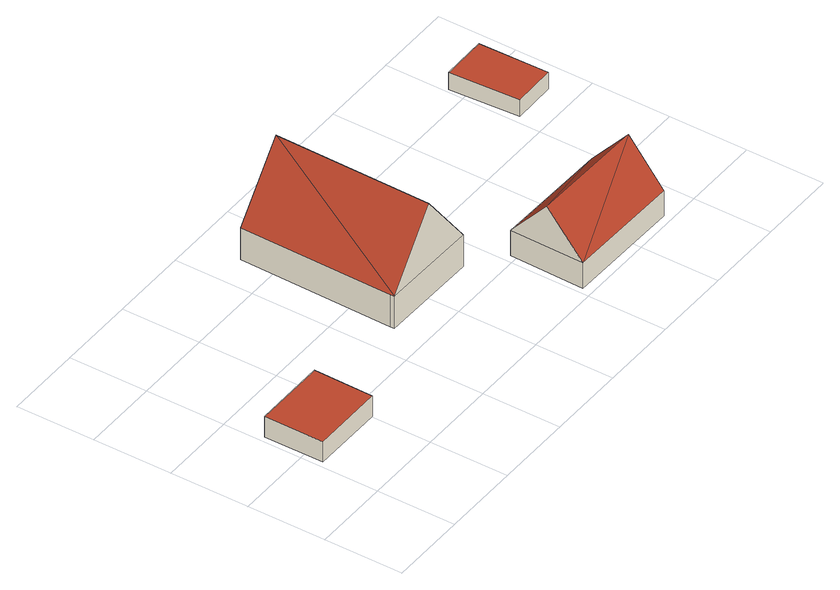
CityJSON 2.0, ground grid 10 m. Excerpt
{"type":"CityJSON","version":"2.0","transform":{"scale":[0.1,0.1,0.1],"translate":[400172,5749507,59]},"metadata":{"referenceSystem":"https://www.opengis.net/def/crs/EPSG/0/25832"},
"CityObjects":{
"building1":{"type":"Building","attributes":{"Gemeindeschluessel":"05515000","Geometrietyp2DReferenz":"3000","function":"51009_1610","roofType":"1000","measuredHeight":2.73},"geometry":[{"type":"Solid","lod":"2","boundaries":[[[[0,1,2,3]],[[4,5,1,0]],[[6,7,5,4]],[[3,2,7,6]],[[4,0,3,6]],[[1,5,7,2]]]],"semantics":{"surfaces":[{"type":"WallSurface"},{"type":"RoofSurface"},{"type":"GroundSurface"}],"values":[[0,0,0,0,1,2]]}}]},
"building2":{"type":"Building","attributes":{"Gemeindeschluessel":"05515000","Geometrietyp2DReferenz":"3000","function":"31001_1000","roofType":"3100","measuredHeight":13.07},"address":[{"country":"Germany","locality":"Münster","thoroughfareNumber":"201","thoroughfareName":"Feuerstiege"}],"geometry":[{"type":"Solid","lod":"2","boundaries":[[[[8,9,10,11]],[[12,13,9,8]],[[14,15,13,12]],[[16,17,15,14]],[[11,10,17,16]],[[16,18,19]],[[19,11,16]],[[18,14,12,8]],[[8,19,18]],[[19,8,11]],[[18,16,14]],[[9,13,15,17,10]]]],"semantics":{"surfaces":[{"type":"WallSurface"},{"type":"RoofSurface"},{"type":"GroundSurface"}],"values":[[0,0,0,0,0,1,1,1,1,0,0,2]]}}]},
"building3":{"type":"Building","attributes":{"Gemeindeschluessel":"05515000","Geometrietyp2DReferenz":"3000","function":"31001_2700","roofType":"3100","measuredHeight":9.15},"geometry":[{"type":"Solid","lod":"2","boundaries":[[[[20,21,22,23]],[[24,25,21,20]],[[26,27,25,24]],[[23,22,27,26]],[[20,28,24]],[[26,29,23]],[[29,28,20]],[[20,23,29]],[[28,29,26]],[[26,24,28]],[[21,25,27,22]]]],"semantics":{"surfaces":[{"type":"WallSurface"},{"type":"RoofSurface"},{"type":"GroundSurface"}],"values":[[0,0,0,0,0,0,1,1,1,1,2]]}}]},
"building4":{"type":"Building","attributes":{"Gemeindeschluessel":"05515000","Geometrietyp2DReferenz":"3000","function":"51009_1611","roofType":"1000","measuredHeight":2.36},"geometry":[{"type":"Solid","lod":"2","boundaries":[[[[30,31,32,33]],[[34,35,31,30]],[[36,37,35,34]],[[33,32,37,36]],[[34,30,33,36]],[[31,35,37,32]]]],"semantics":{"surfaces":[{"type":"WallSurface"},{"type":"RoofSurface"},{"type":"GroundSurface"}],"values":[[0,0,0,0,1,2]]}}]}
},
"vertices":[
[98,149,39],[98,149,11],[3,149,11],[3,149,39],[97,73,39],[97,73,11],[3,73,39],[3,73,11],
[238,141,50],[238,141,6],[366,139,6],[366,139,50],[238,146,50],[238,146,6],[241,343,50],[241,343,6],[369,340,50],[369,340,6],[305,341,136],[302,140,136],
[404,10,45],[404,10,10],[554,7,10],[554,7,45],[406,105,45],[406,105,10],[556,102,45],[556,102,10],[405,57,101],[555,54,101],
[604,321,30],[604,321,7],[609,232,7],[609,232,30],[663,322,30],[663,322,7],[665,233,30],[665,233,7]
]}
